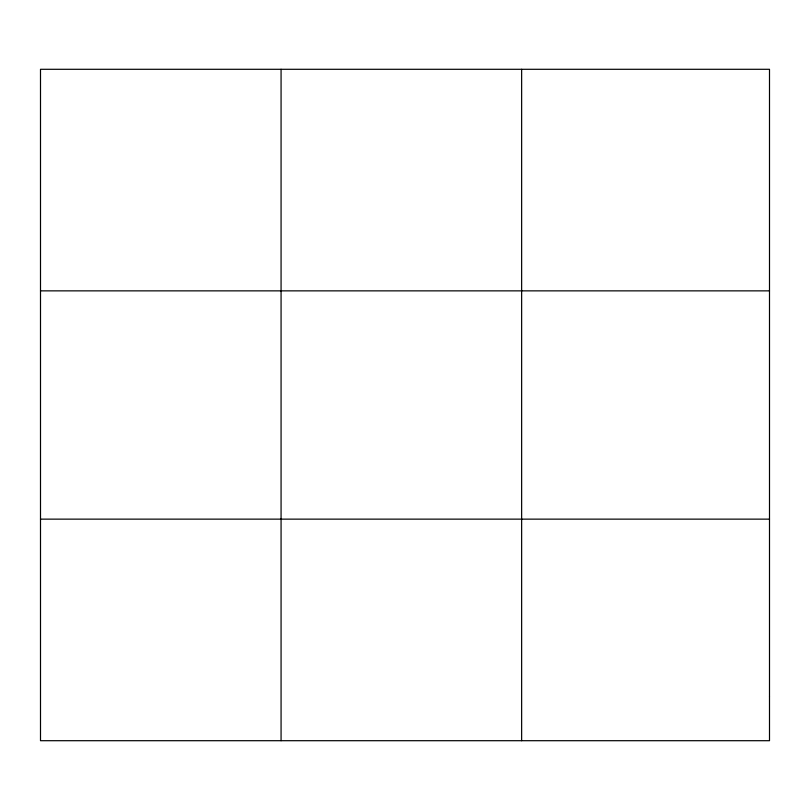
<?xml version="1.0" encoding="UTF-8"?>
<svg xmlns="http://www.w3.org/2000/svg" width="810" height="810" viewBox="0 0 810 810"><rect width="100%" height="100%" fill="white"/><g stroke="black" fill="none" stroke-linecap="round" stroke-linejoin="round"><path stroke-width="1.21" d="M281.07 69.295L281.07 740.704M521.64 69.295L521.64 740.704M40.5 290.861L769.5 290.861M40.5 519.139L769.5 519.139M769.5 696.387L769.5 740.704L40.5 740.704L40.5 69.295L769.5 69.295L769.5 696.387"/></g></svg>
